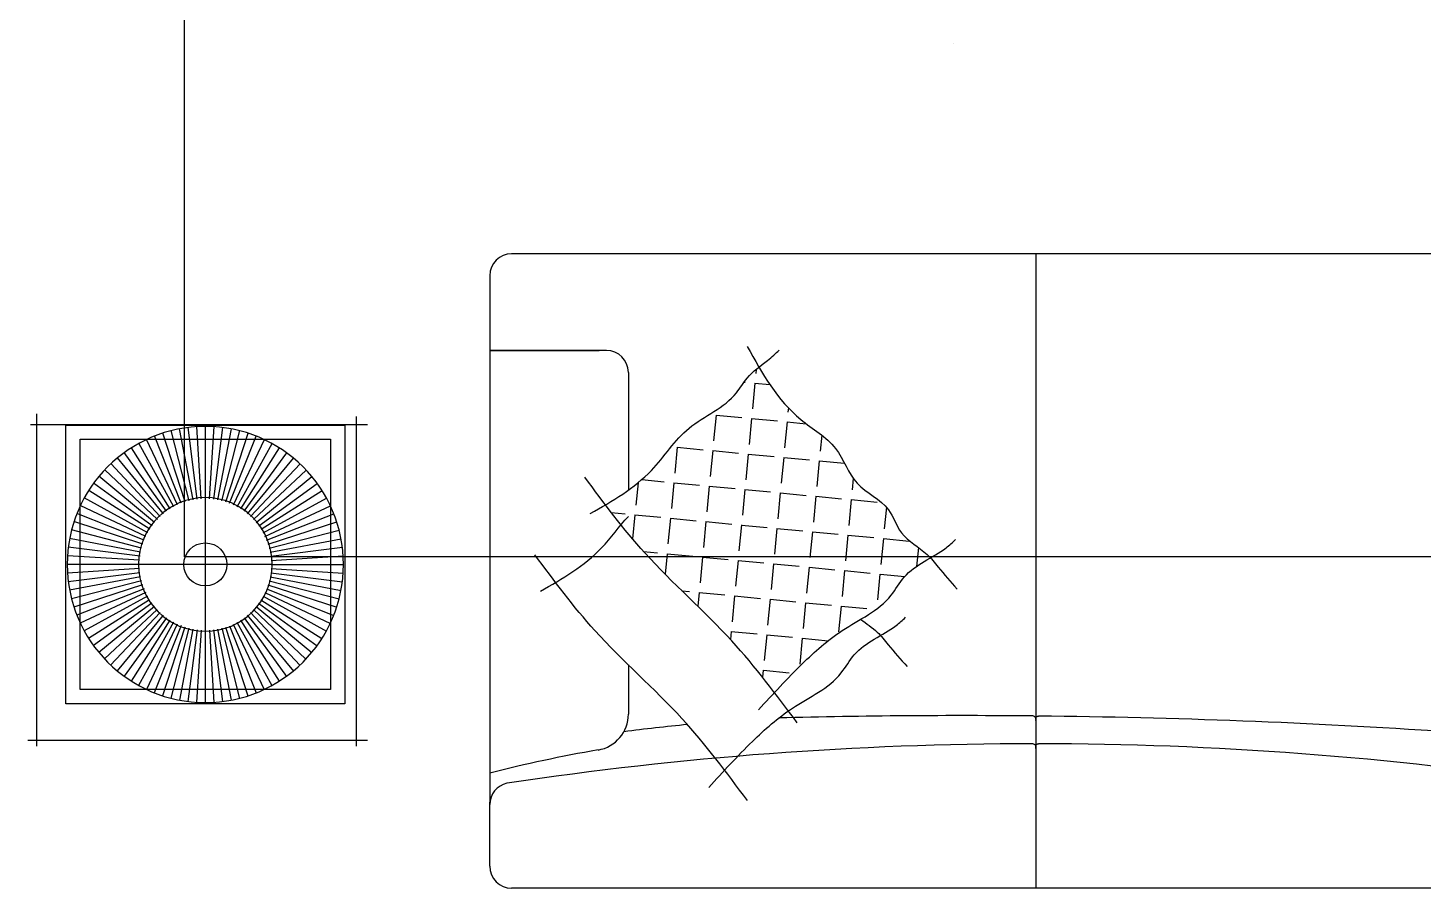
# Model space of a CAD drawing. Extents: x 33 to 1815, y -14679 to 245.
# Drawn here: x 48.89 to 50.86, y 4.636 to 5.851 of the extents above; entities that cross this region are included whole.
import ezdxf

# ---------------------------------------------------------------- set-up
doc = ezdxf.new("R2010")
doc.units = 0
doc.header["$MEASUREMENT"] = 0
doc.layers.add('MOBIL_I', color=13, linetype='CONTINUOUS')
doc.layers.add('VARANDA', color=1, linetype='CONTINUOUS')

# ---------------------------------------------------------------- blocks, each defined once
blk = doc.blocks.new('ACABJ1_2')
at = {"layer": 'MOBIL_I'}
for p, q in [((0, -7.26), (0, 7.26)), ((-7.26, 0), (7.26, 0))]:
    blk.add_line(p, q, dxfattribs=at)
for radius in [15, 7.26]:
    blk.add_circle((0, 0), radius, dxfattribs=at)

msp = doc.modelspace()

# ---------------------------------------------------------------- hatches: boundary and pattern name
at = {"layer": 'VARANDA'}
h = msp.add_hatch(dxfattribs=at)
h.set_pattern_fill('ANGLE', color=256, scale=0.007207, angle=-95.4601, style=0)
h.set_pattern_definition([(264.539914, (-48.03305, -36.365936), (0.050113875, -0.004790185), [0.036612576, -0.013729716]), (354.539914, (-48.03305, -36.365936), (0.004790185, 0.050113875), [0.036612576, -0.013729716])])
edge = h.paths.add_edge_path()
edge.add_spline(control_points=[(49.9223, 5.3713), (49.9163, 5.3666), (49.9039, 5.3563), (49.882, 5.3169), (49.8182, 5.2927), (49.781, 5.2321), (49.7496, 5.2061), (49.7379, 5.1978)], knot_values=[6.085426, 6.085426, 6.085426, 6.085426, 8.299996, 10.783373, 18.908118, 26.65072, 30.851271, 30.851271, 30.851271, 30.851271], degree=3, periodic=0)
edge.add_spline(control_points=[(49.7379, 5.1978), (49.7275, 5.1903), (49.7166, 5.1835), (49.7055, 5.1769)], knot_values=[2.368889, 2.368889, 2.368889, 2.368889, 6.085426, 6.085426, 6.085426, 6.085426], degree=3, periodic=0)
edge.add_spline(control_points=[(49.7055, 5.1769), (49.7127, 5.1674), (49.7201, 5.1579), (49.7275, 5.1486)], knot_values=[36.419604, 36.419604, 36.419604, 36.419604, 39.900755, 39.900755, 39.900755, 39.900755], degree=3, periodic=0)
edge.add_spline(control_points=[(49.7275, 5.1486), (49.7384, 5.1351), (49.7869, 5.0772), (49.8688, 5.0069), (49.925, 4.9369), (49.9442, 4.9119)], knot_values=[5.210065, 5.210065, 5.210065, 5.210065, 10.261947, 27.240457, 36.419604, 36.419604, 36.419604, 36.419604], degree=3, periodic=0)
edge.add_spline(control_points=[(49.9442, 4.9119), (49.957, 4.9257), (49.9869, 4.957), (50.0267, 4.9924), (50.0573, 5.01), (50.0661, 5.0152)], knot_values=[3.221983, 3.221983, 3.221983, 3.221983, 8.715477, 15.826345, 18.758194, 18.758194, 18.758194, 18.758194], degree=3, periodic=0)
edge.add_spline(control_points=[(50.0661, 5.0152), (50.0821, 5.0248), (50.1064, 5.0408), (50.128, 5.0811), (50.1509, 5.0941), (50.1644, 5.102)], knot_values=[18.758194, 18.758194, 18.758194, 18.758194, 24.10396, 27.173592, 31.658377, 31.658377, 31.658377, 31.658377], degree=3, periodic=0)
edge.add_spline(control_points=[(50.1644, 5.102), (50.1629, 5.1036), (50.1504, 5.1167), (50.1209, 5.1309), (50.1066, 5.18), (50.0542, 5.2016), (50.0352, 5.2633), (49.9688, 5.3), (49.9387, 5.3437), (49.9223, 5.3713)], knot_values=[3.207901, 3.207901, 3.207901, 3.207901, 3.858919, 8.469464, 12.098678, 17.715719, 23.332774, 29.534472, 38.751477, 38.751477, 38.751477, 38.751477], degree=3, periodic=0)

# ---------------------------------------------------------------- linework, layer by layer
for p, q in [((49.1114, 5.1033), (49.1114, 7.2219)), ((50.1972, 5.8288), (50.1972, 5.8288)), ((51.0514, 5.5314), (49.5731, 5.5314)), ((50.3132, 5.5314), (50.3132, 4.6356)), ((49.5423, 5.5005), (49.5423, 4.7535)), ((49.5423, 5.3949), (49.6967, 5.3949)), ((49.707, 5.3949), (49.5423, 5.3949)), ((49.7379, 5.364), (49.7379, 5.1978)), ((48.9022, 5.3055), (48.9022, 4.8363)), ((49.3539, 4.8363), (49.3539, 5.3019)), ((49.3695, 5.2899), (48.8938, 5.2899)), ((48.9439, 4.8959), (48.9439, 5.2895)), ((48.9439, 5.2895), (49.3375, 5.2895)), ((49.1177, 5.1828), (49.0924, 5.2818)), ((49.1234, 5.1841), (49.1043, 5.2844)), ((49.1292, 5.185), (49.1165, 5.2863)), ((49.135, 5.1855), (49.1287, 5.2875)), ((49.1408, 5.1857), (49.1409, 5.2878)), ((49.1467, 5.1855), (49.1532, 5.2874)), ((49.1525, 5.185), (49.1654, 5.2863)), ((49.1582, 5.184), (49.1775, 5.2843)), ((49.1639, 5.1828), (49.1894, 5.2817)), ((49.3375, 5.2895), (49.3375, 4.8959)), ((48.9639, 4.9159), (48.9639, 5.2695)), ((48.9639, 5.2695), (49.3175, 5.2695)), ((49.096, 5.1742), (49.0469, 5.2638)), ((49.1012, 5.1769), (49.0578, 5.2693)), ((49.1066, 5.1792), (49.0691, 5.2742)), ((49.1121, 5.1812), (49.0806, 5.2783)), ((49.1695, 5.1811), (49.2012, 5.2782)), ((49.175, 5.1791), (49.2127, 5.2741)), ((49.1804, 5.1768), (49.224, 5.2692)), ((49.1856, 5.1742), (49.2349, 5.2636)), ((49.3175, 5.2695), (49.3175, 4.9159)), ((49.0815, 5.1644), (49.0165, 5.2432)), ((49.0861, 5.168), (49.0262, 5.2507)), ((49.091, 5.1713), (49.0363, 5.2576)), ((49.1906, 5.1712), (49.2454, 5.2573)), ((49.1955, 5.1679), (49.2556, 5.2504)), ((49.2001, 5.1643), (49.2653, 5.2429)), ((49.073, 5.1564), (48.9986, 5.2264)), ((49.0771, 5.1606), (49.0073, 5.2351)), ((49.2045, 5.1604), (49.2744, 5.2348)), ((49.2086, 5.1563), (49.2831, 5.2261)), ((49.0655, 5.1474), (48.983, 5.2076)), ((49.0691, 5.1521), (48.9905, 5.2172)), ((49.2124, 5.1519), (49.2912, 5.2169)), ((49.216, 5.1473), (49.2987, 5.2072)), ((49.0593, 5.1376), (48.9698, 5.1869)), ((49.0622, 5.1426), (48.9761, 5.1974)), ((49.2193, 5.1424), (49.3056, 5.1971)), ((49.2223, 5.1374), (49.3118, 5.1865)), ((49.0543, 5.127), (48.9594, 5.1647)), ((49.0566, 5.1324), (48.9642, 5.176)), ((49.2249, 5.1322), (49.3174, 5.1756)), ((49.2272, 5.1268), (49.3222, 5.1643)), ((49.0507, 5.1159), (48.9518, 5.1414)), ((49.0523, 5.1215), (48.9552, 5.1532)), ((49.2292, 5.1213), (49.3264, 5.1528)), ((49.2308, 5.1157), (49.3298, 5.141)), ((49.0494, 5.1102), (48.9491, 5.1295)), ((49.2321, 5.11), (49.3324, 5.1291)), ((49.0479, 5.0986), (48.946, 5.1051)), ((49.0485, 5.1044), (48.9471, 5.1173)), ((51.5164, 5.1033), (49.1114, 5.1033)), ((49.233, 5.1043), (49.3343, 5.117)), ((49.2335, 5.0984), (49.3355, 5.1047)), ((49.0477, 5.0928), (48.9456, 5.0929)), ((49.0479, 5.0869), (48.9459, 5.0806)), ((49.2335, 5.0868), (49.3355, 5.0802)), ((49.2337, 5.0926), (49.3359, 5.0925)), ((49.0484, 5.0811), (48.9471, 5.0684)), ((49.0493, 5.0754), (48.949, 5.0563)), ((49.0506, 5.0697), (48.9517, 5.0444)), ((49.0522, 5.064), (48.9551, 5.0326)), ((49.2291, 5.0639), (49.3262, 5.0322)), ((49.2308, 5.0695), (49.3297, 5.044)), ((49.2321, 5.0752), (49.3324, 5.0559)), ((49.233, 5.0809), (49.3343, 5.068)), ((49.0542, 5.0585), (48.9592, 5.021)), ((49.0565, 5.0532), (48.9641, 5.0098)), ((49.0592, 5.048), (48.9696, 4.9989)), ((49.0621, 5.0429), (48.9758, 4.9883)), ((49.2192, 5.0428), (49.3054, 4.988)), ((49.2222, 5.0478), (49.3116, 4.9985)), ((49.2248, 5.053), (49.3172, 5.0094)), ((49.2272, 5.0584), (49.3221, 5.0207)), ((49.0654, 5.0381), (48.9827, 4.9782)), ((49.069, 5.0335), (48.9902, 4.9685)), ((49.0729, 5.0291), (48.9983, 4.9593)), ((49.077, 5.025), (49.007, 4.9506)), ((49.2043, 5.0248), (49.2742, 4.9503)), ((49.2085, 5.029), (49.2828, 4.959)), ((49.2123, 5.0333), (49.2909, 4.9682)), ((49.2159, 5.0379), (49.2985, 4.9778)), ((49.0814, 5.0211), (49.0162, 4.9425)), ((49.086, 5.0175), (49.0259, 4.9349)), ((49.0908, 5.0142), (49.036, 4.928)), ((49.0958, 5.0112), (49.0465, 4.9218)), ((49.101, 5.0086), (49.0575, 4.9162)), ((49.1064, 5.0063), (49.0687, 4.9113)), ((49.1119, 5.0043), (49.0802, 4.9072)), ((49.1694, 5.0042), (49.2008, 4.907)), ((49.1749, 5.0062), (49.2124, 4.9112)), ((49.1802, 5.0085), (49.2236, 4.916)), ((49.1854, 5.0111), (49.2346, 4.9216)), ((49.1905, 5.0141), (49.2451, 4.9278)), ((49.1953, 5.0174), (49.2553, 4.9347)), ((49.1999, 5.021), (49.265, 4.9422)), ((49.1175, 5.0026), (49.092, 4.9037)), ((49.1232, 5.0014), (49.104, 4.901)), ((49.129, 5.0004), (49.1161, 4.8991)), ((49.1348, 4.9999), (49.1283, 4.898)), ((49.1406, 4.9997), (49.1405, 4.8976)), ((49.1465, 4.9999), (49.1528, 4.8979)), ((49.1523, 5.0004), (49.165, 4.8991)), ((49.1581, 5.0013), (49.1771, 4.901)), ((49.1638, 5.0026), (49.1891, 4.9036)), ((49.7379, 4.9509), (49.7379, 4.8814)), ((49.3175, 4.9159), (48.9639, 4.9159)), ((49.3375, 4.8959), (48.9439, 4.8959)), ((48.8902, 4.8447), (49.3695, 4.8447)), ((49.5423, 4.6665), (49.5423, 4.7572)), ((49.5423, 4.7535), (49.5423, 4.7572)), ((51.0514, 4.6356), (49.5731, 4.6356))]:
    msp.add_line(p, q, dxfattribs=at)
msp.add_circle((49.1407, 5.0927), 0.0304, dxfattribs=at)
for centre, radius, start, end in [((49.5731, 5.5005), 0.0309, 90, 180), ((49.707, 5.364), 0.0309, 0, 90), ((49.6864, 4.8814), 0.0515, 279.7627, 0), ((50.0828, 2.1618), 2.7174, 95.5233, 97.4299), ((50.2082, -5.4116), 10.2908, 89.4366, 91.43536), ((50.2082, -5.4116), 10.2908, 86.18375, 89.3939), ((50.0313, 2.8768), 1.9826, 99.7627, 104.2808), ((50.3123, -0.1694), 5.0089, 90.0329, 98.5618), ((50.3123, -0.1694), 5.0089, 81.4382, 89.9452), ((49.5731, 4.7535), 0.0309, 102.3424, 180), ((49.5731, 4.6665), 0.0309, 180, 270)]:
    msp.add_arc(centre, radius, start, end, dxfattribs=at)
for points in [[(49.9057, 5.4006), (49.9813, 5.2975), (50.0303, 5.2565), (50.061, 5.2075), (50.1051, 5.17), (50.1235, 5.1375), (50.1597, 5.1068), (50.1751, 5.0891), (50.2019, 5.058)], [(49.6841, 5.1645), (49.7705, 5.2256), (49.8236, 5.2851), (49.8906, 5.3352), (49.9056, 5.356), (49.9344, 5.3809), (49.9432, 5.3885), (49.951, 5.3952)], [(49.9764, 4.8689), (49.884, 4.9847), (49.7611, 5.109), (49.6764, 5.2159)], [(49.9217, 4.8874), (49.9835, 4.9525), (50.0398, 4.9993), (50.1088, 5.0492), (50.1273, 5.0749), (50.1864, 5.1163), (50.1997, 5.1278)], [(49.906, 4.7592), (49.8136, 4.875), (49.6907, 4.9993), (49.606, 5.1063)], [(49.8513, 4.7778), (49.9131, 4.8428), (49.9694, 4.8896), (50.0384, 4.9396), (50.0569, 4.9653), (50.1159, 5.0066), (50.1292, 5.0181)], [(50.3094, 4.8787), (50.3118, 4.8775), (50.3132, 4.872), (50.3137, 4.8754), (50.3142, 4.8778), (50.3157, 4.8784), (50.3169, 4.8786), (50.317, 4.8786)], [(50.3094, 4.8395), (50.3118, 4.8383), (50.3132, 4.8329), (50.3137, 4.8363), (50.3142, 4.8386), (50.3157, 4.8393), (50.3169, 4.8394), (50.317, 4.8395)]]:
    msp.add_spline(points, degree=3, dxfattribs=at)
for points, knots in [([(49.6137, 5.0548), (49.6448, 5.0727), (49.693, 5.1004), (49.7248, 5.1463), (49.7379, 5.1606)], [0, 0, 0, 0, 12.857473, 19.943392, 19.943392, 19.943392, 19.943392]), ([(50.0661, 5.0152), (50.0738, 5.0092), (50.0891, 4.9995), (50.108, 4.9746), (50.1224, 4.9586), (50.1315, 4.9484)], [44.090339, 44.090339, 44.090339, 44.090339, 47.625574, 50.472699, 55.455142, 55.455142, 55.455142, 55.455142])]:
    msp.add_open_spline(points, degree=3, knots=knots, dxfattribs=at)

# ---------------------------------------------------------------- block references
at = {"layer": 'VARANDA', "extrusion": (0, 0, -1), "xscale": 0.013, "yscale": 0.013, "zscale": -0.013, "rotation": 270}
msp.add_blockref('ACABJ1_2', (-49.1407, 5.0927), dxfattribs=at)

doc.saveas('drawing.dxf')
